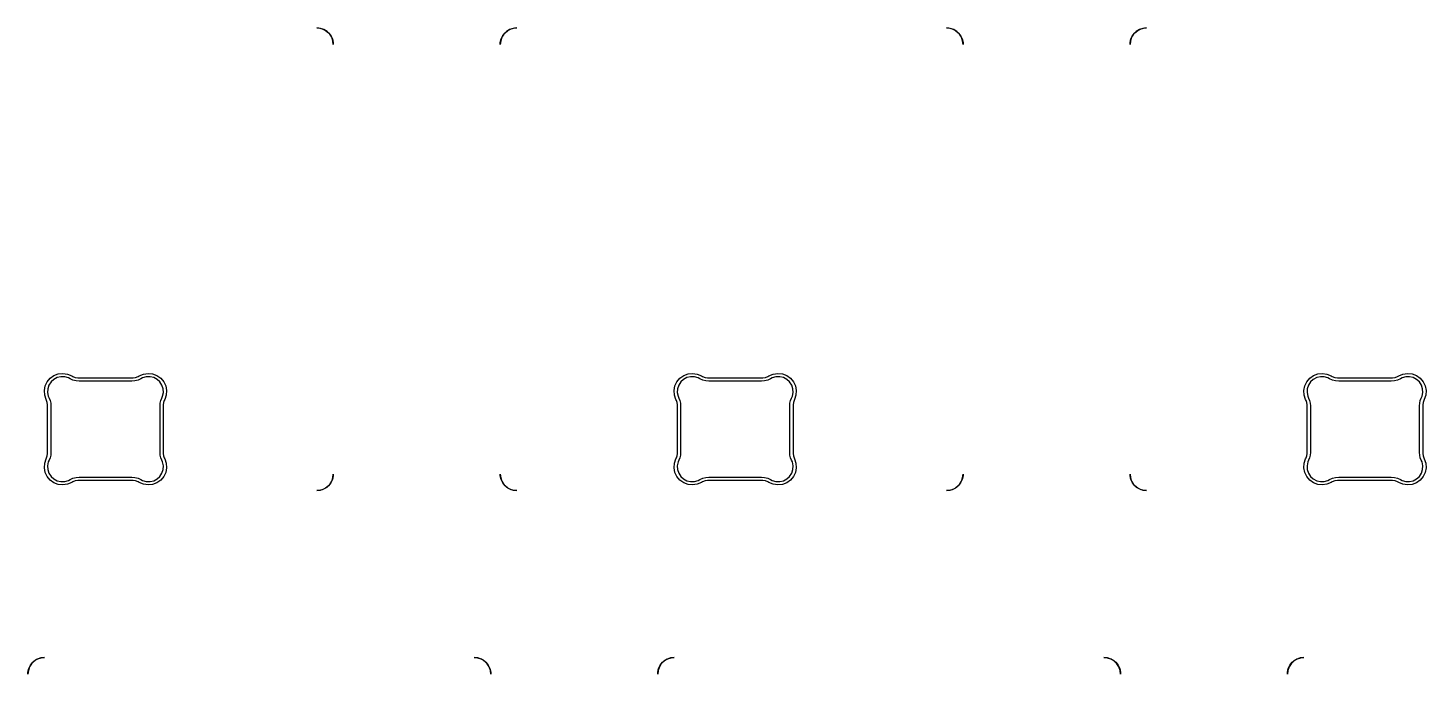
# Model space of a CAD drawing. Header units: millimetres. Extents: x -23 to 317, y -152 to -52.
# Drawn here: x 62.04 to 104.33, y -95.78 to -76.23 of the extents above; entities that cross this region are included whole.
import ezdxf

# ---------------------------------------------------------------- set-up
doc = ezdxf.new("R2010")
doc.units = ezdxf.units.MM
doc.layers.add('Edge.Cuts', color=40, linetype='CONTINUOUS', true_color=0xfabd2f)

msp = doc.modelspace()

# ---------------------------------------------------------------- linework, layer by layer
at = {"layer": 'Edge.Cuts', "linetype": 'CONTINUOUS'}
for p, q in [((70.88626, -76.242536), (70.775, -76.23)), ((70.775, -76.23), (70.831336, -76.23)), ((70.831336, -76.23), (70.941184, -76.255072)), ((70.991942, -76.279516), (70.88626, -76.242536)), ((70.941184, -76.255072), (71.042699, -76.303959)), ((71.086745, -76.339085), (70.991942, -76.279516)), ((71.042699, -76.303959), (71.13079, -76.37421)), ((71.165915, -76.418255), (71.086745, -76.339085)), ((71.13079, -76.37421), (71.201041, -76.462301)), ((71.225484, -76.513058), (71.165915, -76.418255)), ((71.201041, -76.462301), (71.249928, -76.563816)), ((71.262464, -76.61874), (71.225484, -76.513058)), ((76.374516, -76.513058), (76.337536, -76.61874)), ((76.350072, -76.563816), (76.398959, -76.462301)), ((76.434085, -76.418255), (76.374516, -76.513058)), ((76.398959, -76.462301), (76.46921, -76.37421)), ((76.513255, -76.339085), (76.434085, -76.418255)), ((76.46921, -76.37421), (76.557301, -76.303959)), ((76.608058, -76.279516), (76.513255, -76.339085)), ((76.557301, -76.303959), (76.658816, -76.255072)), ((76.71374, -76.242536), (76.608058, -76.279516)), ((76.658816, -76.255072), (76.768664, -76.23)), ((76.825, -76.23), (76.71374, -76.242536)), ((76.768664, -76.23), (76.825, -76.23)), ((89.93626, -76.242536), (89.825, -76.23)), ((89.825, -76.23), (89.881336, -76.23)), ((89.881336, -76.23), (89.991184, -76.255072)), ((90.041942, -76.279516), (89.93626, -76.242536)), ((89.991184, -76.255072), (90.092699, -76.303959)), ((90.136745, -76.339085), (90.041942, -76.279516)), ((90.092699, -76.303959), (90.18079, -76.37421)), ((90.215915, -76.418255), (90.136745, -76.339085)), ((90.18079, -76.37421), (90.251041, -76.462301)), ((90.275484, -76.513058), (90.215915, -76.418255)), ((90.251041, -76.462301), (90.299928, -76.563816)), ((90.312464, -76.61874), (90.275484, -76.513058)), ((95.424516, -76.513058), (95.387536, -76.61874)), ((95.400072, -76.563816), (95.448959, -76.462301)), ((95.484085, -76.418255), (95.424516, -76.513058)), ((95.448959, -76.462301), (95.51921, -76.37421)), ((95.563255, -76.339085), (95.484085, -76.418255)), ((95.51921, -76.37421), (95.607301, -76.303959)), ((95.658058, -76.279516), (95.563255, -76.339085)), ((95.607301, -76.303959), (95.708816, -76.255072)), ((95.76374, -76.242536), (95.658058, -76.279516)), ((95.708816, -76.255072), (95.818664, -76.23)), ((95.875, -76.23), (95.76374, -76.242536)), ((95.818664, -76.23), (95.875, -76.23)), ((71.249928, -76.563816), (71.275, -76.673664)), ((71.275, -76.73), (71.262464, -76.61874)), ((71.275, -76.673664), (71.275, -76.73)), ((76.325, -76.673664), (76.350072, -76.563816)), ((76.337536, -76.61874), (76.325, -76.73)), ((76.325, -76.73), (76.325, -76.673664)), ((90.299928, -76.563816), (90.325, -76.673664)), ((90.325, -76.73), (90.312464, -76.61874)), ((90.325, -76.673664), (90.325, -76.73)), ((95.375, -76.673664), (95.400072, -76.563816)), ((95.387536, -76.61874), (95.375, -76.73)), ((95.375, -76.73), (95.375, -76.673664)), ((62.82395, -86.748244), (62.954614, -86.698603)), ((62.954614, -86.698603), (63.093572, -86.683502)), ((63.093572, -86.683502), (63.231849, -86.703917)), ((65.532151, -86.703918), (65.670428, -86.683503)), ((65.670428, -86.683503), (65.809386, -86.698604)), ((65.809386, -86.698604), (65.94005, -86.748245)), ((81.87395, -86.748244), (82.004614, -86.698603)), ((82.004614, -86.698603), (82.143572, -86.683502)), ((82.143572, -86.683502), (82.281849, -86.703917)), ((84.582151, -86.703918), (84.720428, -86.683503)), ((84.720428, -86.683503), (84.859386, -86.698604)), ((84.859386, -86.698604), (84.99005, -86.748245)), ((100.92395, -86.748244), (101.054614, -86.698603)), ((101.054614, -86.698603), (101.193572, -86.683502)), ((101.193572, -86.683502), (101.331849, -86.703917)), ((103.632151, -86.703918), (103.770428, -86.683503)), ((103.770428, -86.683503), (103.909386, -86.698604)), ((103.909386, -86.698604), (104.04005, -86.748245)), ((62.534054, -87.199873), (62.560234, -87.06257)), ((62.560234, -87.06257), (62.620179, -86.936301)), ((62.620179, -86.936301), (62.710019, -86.82922)), ((62.673284, -87.038876), (62.637481, -87.148447)), ((62.735552, -86.94187), (62.673284, -87.038876)), ((62.710019, -86.82922), (62.82395, -86.748244)), ((62.820262, -86.863692), (62.735552, -86.94187)), ((62.921943, -86.809393), (62.820262, -86.863692)), ((63.034028, -86.782479), (62.921943, -86.809393)), ((63.149279, -86.784688), (63.034028, -86.782479)), ((63.26025, -86.815878), (63.149279, -86.784688)), ((63.231849, -86.703917), (63.360515, -86.75853)), ((63.310063, -86.84487), (63.26025, -86.815878)), ((63.397638, -86.886172), (63.310063, -86.84487)), ((63.360515, -86.75853), (63.394862, -86.77856)), ((63.394862, -86.77856), (63.469495, -86.806019)), ((63.491098, -86.911476), (63.397638, -86.886172)), ((63.469495, -86.806019), (63.547786, -86.819964)), ((63.587539, -86.919998), (63.491098, -86.911476)), ((63.547786, -86.819964), (63.587547, -86.819999)), ((63.587548, -86.92), (63.587539, -86.919998)), ((63.587547, -86.819999), (63.58755, -86.82)), ((65.176453, -86.92), (63.587548, -86.92)), ((63.58755, -86.82), (65.176453, -86.82)), ((65.176453, -86.82), (65.216214, -86.819965)), ((65.272902, -86.911477), (65.176453, -86.92)), ((65.216214, -86.819965), (65.294505, -86.80602)), ((65.366362, -86.886173), (65.272902, -86.911477)), ((65.294505, -86.80602), (65.369138, -86.778561)), ((65.453937, -86.844871), (65.366362, -86.886173)), ((65.369138, -86.778561), (65.403485, -86.758531)), ((65.403485, -86.758531), (65.532151, -86.703918)), ((65.50375, -86.815879), (65.453937, -86.844871)), ((65.614721, -86.784689), (65.50375, -86.815879)), ((65.729971, -86.78248), (65.614721, -86.784689)), ((65.842057, -86.809394), (65.729971, -86.78248)), ((65.943738, -86.863693), (65.842057, -86.809394)), ((65.94005, -86.748245), (66.053981, -86.829221)), ((66.028448, -86.94187), (65.943738, -86.863693)), ((66.090715, -87.038877), (66.028448, -86.94187)), ((66.053981, -86.829221), (66.14382, -86.936302)), ((66.126519, -87.148447), (66.090715, -87.038877)), ((66.14382, -86.936302), (66.203766, -87.062571)), ((66.203766, -87.062571), (66.229946, -87.199873)), ((81.584054, -87.199873), (81.610234, -87.06257)), ((81.610234, -87.06257), (81.670179, -86.936301)), ((81.670179, -86.936301), (81.760019, -86.82922)), ((81.723284, -87.038876), (81.687481, -87.148447)), ((81.785552, -86.94187), (81.723284, -87.038876)), ((81.760019, -86.82922), (81.87395, -86.748244)), ((81.870262, -86.863692), (81.785552, -86.94187)), ((81.971943, -86.809393), (81.870262, -86.863692)), ((82.084028, -86.782479), (81.971943, -86.809393)), ((82.199279, -86.784688), (82.084028, -86.782479)), ((82.31025, -86.815878), (82.199279, -86.784688)), ((82.281849, -86.703917), (82.410515, -86.75853)), ((82.360063, -86.84487), (82.31025, -86.815878)), ((82.447638, -86.886172), (82.360063, -86.84487)), ((82.410515, -86.75853), (82.444862, -86.77856)), ((82.444862, -86.77856), (82.519495, -86.806019)), ((82.541098, -86.911476), (82.447638, -86.886172)), ((82.519495, -86.806019), (82.597786, -86.819964)), ((82.637539, -86.919998), (82.541098, -86.911476)), ((82.597786, -86.819964), (82.637547, -86.819999)), ((82.637548, -86.92), (82.637539, -86.919998)), ((82.637547, -86.819999), (82.63755, -86.82)), ((84.226453, -86.92), (82.637548, -86.92)), ((82.63755, -86.82), (84.226453, -86.82)), ((84.226453, -86.82), (84.266214, -86.819965)), ((84.322902, -86.911477), (84.226453, -86.92)), ((84.266214, -86.819965), (84.344505, -86.80602)), ((84.416362, -86.886173), (84.322902, -86.911477)), ((84.344505, -86.80602), (84.419138, -86.778561)), ((84.503937, -86.844871), (84.416362, -86.886173)), ((84.419138, -86.778561), (84.453485, -86.758531)), ((84.453485, -86.758531), (84.582151, -86.703918)), ((84.55375, -86.815879), (84.503937, -86.844871)), ((84.664721, -86.784689), (84.55375, -86.815879)), ((84.779971, -86.78248), (84.664721, -86.784689)), ((84.892057, -86.809394), (84.779971, -86.78248)), ((84.993738, -86.863693), (84.892057, -86.809394)), ((84.99005, -86.748245), (85.103981, -86.829221)), ((85.078448, -86.94187), (84.993738, -86.863693)), ((85.140715, -87.038877), (85.078448, -86.94187)), ((85.103981, -86.829221), (85.19382, -86.936302)), ((85.176519, -87.148447), (85.140715, -87.038877)), ((85.19382, -86.936302), (85.253766, -87.062571)), ((85.253766, -87.062571), (85.279946, -87.199873)), ((100.634054, -87.199873), (100.660234, -87.06257)), ((100.660234, -87.06257), (100.720179, -86.936301)), ((100.720179, -86.936301), (100.810019, -86.82922)), ((100.773284, -87.038876), (100.737481, -87.148447)), ((100.835552, -86.94187), (100.773284, -87.038876)), ((100.810019, -86.82922), (100.92395, -86.748244)), ((100.920262, -86.863692), (100.835552, -86.94187)), ((101.021943, -86.809393), (100.920262, -86.863692)), ((101.134028, -86.782479), (101.021943, -86.809393)), ((101.249279, -86.784688), (101.134028, -86.782479)), ((101.36025, -86.815878), (101.249279, -86.784688)), ((101.331849, -86.703917), (101.460515, -86.75853)), ((101.410063, -86.84487), (101.36025, -86.815878)), ((101.497638, -86.886172), (101.410063, -86.84487)), ((101.460515, -86.75853), (101.494862, -86.77856)), ((101.494862, -86.77856), (101.569495, -86.806019)), ((101.591098, -86.911476), (101.497638, -86.886172)), ((101.569495, -86.806019), (101.647786, -86.819964)), ((101.687539, -86.919998), (101.591098, -86.911476)), ((101.647786, -86.819964), (101.687547, -86.819999)), ((101.687548, -86.92), (101.687539, -86.919998)), ((101.687547, -86.819999), (101.68755, -86.82)), ((103.276453, -86.92), (101.687548, -86.92)), ((101.68755, -86.82), (103.276453, -86.82)), ((103.276453, -86.82), (103.316214, -86.819965)), ((103.372902, -86.911477), (103.276453, -86.92)), ((103.316214, -86.819965), (103.394505, -86.80602)), ((103.466362, -86.886173), (103.372902, -86.911477)), ((103.394505, -86.80602), (103.469138, -86.778561)), ((103.553937, -86.844871), (103.466362, -86.886173)), ((103.469138, -86.778561), (103.503485, -86.758531)), ((103.503485, -86.758531), (103.632151, -86.703918)), ((103.60375, -86.815879), (103.553937, -86.844871)), ((103.714721, -86.784689), (103.60375, -86.815879)), ((103.829971, -86.78248), (103.714721, -86.784689)), ((103.942057, -86.809394), (103.829971, -86.78248)), ((104.043738, -86.863693), (103.942057, -86.809394)), ((104.04005, -86.748245), (104.153981, -86.829221)), ((104.128448, -86.94187), (104.043738, -86.863693)), ((104.190715, -87.038877), (104.128448, -86.94187)), ((104.153981, -86.829221), (104.24382, -86.936302)), ((104.226519, -87.148447), (104.190715, -87.038877)), ((104.24382, -86.936302), (104.303766, -87.062571)), ((104.303766, -87.062571), (104.329946, -87.199873)), ((62.543331, -87.339341), (62.534054, -87.199873)), ((62.587465, -87.471967), (62.543331, -87.339341)), ((62.602088, -87.502342), (62.587465, -87.471967)), ((62.621956, -87.566773), (62.602088, -87.502342)), ((62.637481, -87.148447), (62.630454, -87.263504)), ((62.630454, -87.263504), (62.652658, -87.376616)), ((62.652658, -87.376616), (62.677567, -87.428591)), ((62.677567, -87.428591), (62.707581, -87.505091)), ((62.707581, -87.505091), (62.725862, -87.585209)), ((66.038138, -87.585209), (66.056419, -87.505091)), ((66.056419, -87.505091), (66.086431, -87.428594)), ((66.086431, -87.428594), (66.086432, -87.428591)), ((66.086432, -87.428591), (66.111342, -87.376616)), ((66.111342, -87.376616), (66.133546, -87.263504)), ((66.133546, -87.263504), (66.126519, -87.148447)), ((66.161912, -87.502342), (66.142044, -87.566772)), ((66.176533, -87.471969), (66.161912, -87.502342)), ((66.176536, -87.471967), (66.176533, -87.471969)), ((66.220669, -87.339341), (66.176536, -87.471967)), ((66.229946, -87.199873), (66.220669, -87.339341)), ((81.593331, -87.339341), (81.584054, -87.199873)), ((81.637465, -87.471967), (81.593331, -87.339341)), ((81.652088, -87.502342), (81.637465, -87.471967)), ((81.671956, -87.566773), (81.652088, -87.502342)), ((81.687481, -87.148447), (81.680454, -87.263504)), ((81.680454, -87.263504), (81.702658, -87.376616)), ((81.702658, -87.376616), (81.727567, -87.428591)), ((81.727567, -87.428591), (81.757581, -87.505091)), ((81.757581, -87.505091), (81.775862, -87.585209)), ((85.088138, -87.585209), (85.106419, -87.505091)), ((85.106419, -87.505091), (85.136431, -87.428594)), ((85.136431, -87.428594), (85.136432, -87.428591)), ((85.136432, -87.428591), (85.161342, -87.376616)), ((85.161342, -87.376616), (85.183546, -87.263504)), ((85.183546, -87.263504), (85.176519, -87.148447)), ((85.211912, -87.502342), (85.192044, -87.566772)), ((85.226533, -87.471969), (85.211912, -87.502342)), ((85.226536, -87.471967), (85.226533, -87.471969)), ((85.270669, -87.339341), (85.226536, -87.471967)), ((85.279946, -87.199873), (85.270669, -87.339341)), ((100.643331, -87.339341), (100.634054, -87.199873)), ((100.687465, -87.471967), (100.643331, -87.339341)), ((100.702088, -87.502342), (100.687465, -87.471967)), ((100.721956, -87.566773), (100.702088, -87.502342)), ((100.737481, -87.148447), (100.730454, -87.263504)), ((100.730454, -87.263504), (100.752658, -87.376616)), ((100.752658, -87.376616), (100.777567, -87.428591)), ((100.777567, -87.428591), (100.807581, -87.505091)), ((100.807581, -87.505091), (100.825862, -87.585209)), ((104.138138, -87.585209), (104.156419, -87.505091)), ((104.156419, -87.505091), (104.186431, -87.428594)), ((104.186431, -87.428594), (104.186432, -87.428591)), ((104.186432, -87.428591), (104.211342, -87.376616)), ((104.211342, -87.376616), (104.233546, -87.263504)), ((104.233546, -87.263504), (104.226519, -87.148447)), ((104.261912, -87.502342), (104.242044, -87.566772)), ((104.276533, -87.471969), (104.261912, -87.502342)), ((104.276536, -87.471967), (104.276533, -87.471969)), ((104.320669, -87.339341), (104.276536, -87.471967)), ((104.329946, -87.199873), (104.320669, -87.339341)), ((62.632002, -87.633445), (62.621956, -87.566773)), ((62.632001, -87.667156), (62.632002, -87.633445)), ((62.632001, -87.667157), (62.632001, -87.667156)), ((62.632001, -89.072841), (62.632001, -87.667157)), ((62.725862, -87.585209), (62.732001, -87.667156)), ((62.732001, -87.667156), (62.732001, -87.667157)), ((62.732001, -87.667157), (62.732001, -89.072841)), ((66.031999, -87.667156), (66.038138, -87.585209)), ((66.031999, -87.667157), (66.031999, -87.667156)), ((66.031999, -89.072841), (66.031999, -87.667157)), ((66.142044, -87.566772), (66.131998, -87.633444)), ((66.131998, -87.633444), (66.131999, -87.667156)), ((66.131999, -87.667156), (66.131999, -87.667157)), ((66.131999, -87.667157), (66.131999, -89.072841)), ((81.682002, -87.633445), (81.671956, -87.566773)), ((81.682001, -87.667156), (81.682002, -87.633445)), ((81.682001, -87.667157), (81.682001, -87.667156)), ((81.682001, -89.072841), (81.682001, -87.667157)), ((81.775862, -87.585209), (81.782001, -87.667156)), ((81.782001, -87.667156), (81.782001, -87.667157)), ((81.782001, -87.667157), (81.782001, -89.072841)), ((85.081999, -87.667156), (85.088138, -87.585209)), ((85.081999, -87.667157), (85.081999, -87.667156)), ((85.081999, -89.072841), (85.081999, -87.667157)), ((85.192044, -87.566772), (85.181998, -87.633444)), ((85.181998, -87.633444), (85.181999, -87.667156)), ((85.181999, -87.667156), (85.181999, -87.667157)), ((85.181999, -87.667157), (85.181999, -89.072841)), ((100.732002, -87.633445), (100.721956, -87.566773)), ((100.732001, -87.667156), (100.732002, -87.633445)), ((100.732001, -87.667157), (100.732001, -87.667156)), ((100.732001, -89.072841), (100.732001, -87.667157)), ((100.825862, -87.585209), (100.832001, -87.667156)), ((100.832001, -87.667156), (100.832001, -87.667157)), ((100.832001, -87.667157), (100.832001, -89.072841)), ((104.131999, -87.667156), (104.138138, -87.585209)), ((104.131999, -87.667157), (104.131999, -87.667156)), ((104.131999, -89.072841), (104.131999, -87.667157)), ((104.242044, -87.566772), (104.231998, -87.633444)), ((104.231998, -87.633444), (104.231999, -87.667156)), ((104.231999, -87.667156), (104.231999, -87.667157)), ((104.231999, -87.667157), (104.231999, -89.072841)), ((62.602088, -89.237656), (62.621956, -89.173226)), ((62.621956, -89.173226), (62.632002, -89.106554)), ((62.632001, -89.072842), (62.632001, -89.072841)), ((62.632002, -89.106554), (62.632001, -89.072842)), ((62.707581, -89.234907), (62.677568, -89.311403)), ((62.725862, -89.154789), (62.707581, -89.234907)), ((62.732001, -89.072842), (62.725862, -89.154789)), ((62.732001, -89.072841), (62.732001, -89.072842)), ((66.038138, -89.154789), (66.031999, -89.072841)), ((66.056419, -89.234907), (66.038138, -89.154789)), ((66.086433, -89.311406), (66.056419, -89.234907)), ((66.131999, -89.072841), (66.131998, -89.106553)), ((66.131998, -89.106553), (66.142044, -89.173225)), ((66.142044, -89.173225), (66.161912, -89.237656)), ((81.652088, -89.237656), (81.671956, -89.173226)), ((81.671956, -89.173226), (81.682002, -89.106554)), ((81.682001, -89.072842), (81.682001, -89.072841)), ((81.682002, -89.106554), (81.682001, -89.072842)), ((81.757581, -89.234907), (81.727568, -89.311403)), ((81.775862, -89.154789), (81.757581, -89.234907)), ((81.782001, -89.072842), (81.775862, -89.154789)), ((81.782001, -89.072841), (81.782001, -89.072842)), ((85.088138, -89.154789), (85.081999, -89.072841)), ((85.106419, -89.234907), (85.088138, -89.154789)), ((85.136433, -89.311406), (85.106419, -89.234907)), ((85.181999, -89.072841), (85.181998, -89.106553)), ((85.181998, -89.106553), (85.192044, -89.173225)), ((85.192044, -89.173225), (85.211912, -89.237656)), ((100.702088, -89.237656), (100.721956, -89.173226)), ((100.721956, -89.173226), (100.732002, -89.106554)), ((100.732001, -89.072842), (100.732001, -89.072841)), ((100.732002, -89.106554), (100.732001, -89.072842)), ((100.807581, -89.234907), (100.777568, -89.311403)), ((100.825862, -89.154789), (100.807581, -89.234907)), ((100.832001, -89.072842), (100.825862, -89.154789)), ((100.832001, -89.072841), (100.832001, -89.072842)), ((104.138138, -89.154789), (104.131999, -89.072841)), ((104.156419, -89.234907), (104.138138, -89.154789)), ((104.186433, -89.311406), (104.156419, -89.234907)), ((104.231999, -89.072841), (104.231998, -89.106553)), ((104.231998, -89.106553), (104.242044, -89.173225)), ((104.242044, -89.173225), (104.261912, -89.237656)), ((62.534054, -89.540125), (62.543331, -89.400657)), ((62.560234, -89.677427), (62.534054, -89.540125)), ((62.543331, -89.400657), (62.587464, -89.268031)), ((62.587464, -89.268031), (62.587466, -89.268028)), ((62.587466, -89.268028), (62.602088, -89.237656)), ((62.652658, -89.363381), (62.630454, -89.476494)), ((62.630454, -89.476494), (62.637482, -89.591551)), ((62.637482, -89.591551), (62.673285, -89.701121)), ((62.677568, -89.311407), (62.652658, -89.363381)), ((62.677568, -89.311403), (62.677568, -89.311407)), ((66.111343, -89.363381), (66.086433, -89.311406)), ((66.090717, -89.701121), (66.12652, -89.591551)), ((66.133547, -89.476494), (66.111343, -89.363381)), ((66.12652, -89.591551), (66.133547, -89.476494)), ((66.161912, -89.237656), (66.176534, -89.268028)), ((66.176534, -89.268028), (66.176535, -89.26803)), ((66.176535, -89.26803), (66.22067, -89.400656)), ((66.229947, -89.540124), (66.203767, -89.677427)), ((66.22067, -89.400656), (66.229947, -89.540124)), ((81.584054, -89.540125), (81.593331, -89.400657)), ((81.610234, -89.677427), (81.584054, -89.540125)), ((81.593331, -89.400657), (81.637464, -89.268031)), ((81.637464, -89.268031), (81.637466, -89.268028)), ((81.637466, -89.268028), (81.652088, -89.237656)), ((81.702658, -89.363381), (81.680454, -89.476494)), ((81.680454, -89.476494), (81.687482, -89.591551)), ((81.687482, -89.591551), (81.723285, -89.701121)), ((81.727568, -89.311407), (81.702658, -89.363381)), ((81.727568, -89.311403), (81.727568, -89.311407)), ((85.161343, -89.363381), (85.136433, -89.311406)), ((85.140717, -89.701121), (85.17652, -89.591551)), ((85.183547, -89.476494), (85.161343, -89.363381)), ((85.17652, -89.591551), (85.183547, -89.476494)), ((85.211912, -89.237656), (85.226534, -89.268028)), ((85.226534, -89.268028), (85.226535, -89.26803)), ((85.226535, -89.26803), (85.27067, -89.400656)), ((85.279947, -89.540124), (85.253767, -89.677427)), ((85.27067, -89.400656), (85.279947, -89.540124)), ((100.634054, -89.540125), (100.643331, -89.400657)), ((100.660234, -89.677427), (100.634054, -89.540125)), ((100.643331, -89.400657), (100.687464, -89.268031)), ((100.687464, -89.268031), (100.687466, -89.268028)), ((100.687466, -89.268028), (100.702088, -89.237656)), ((100.752658, -89.363381), (100.730454, -89.476494)), ((100.730454, -89.476494), (100.737482, -89.591551)), ((100.737482, -89.591551), (100.773285, -89.701121)), ((100.777568, -89.311407), (100.752658, -89.363381)), ((100.777568, -89.311403), (100.777568, -89.311407)), ((104.211343, -89.363381), (104.186433, -89.311406)), ((104.190717, -89.701121), (104.22652, -89.591551)), ((104.233547, -89.476494), (104.211343, -89.363381)), ((104.22652, -89.591551), (104.233547, -89.476494)), ((104.261912, -89.237656), (104.276534, -89.268028)), ((104.276534, -89.268028), (104.276535, -89.26803)), ((104.276535, -89.26803), (104.32067, -89.400656)), ((104.329947, -89.540124), (104.303767, -89.677427)), ((104.32067, -89.400656), (104.329947, -89.540124)), ((62.62018, -89.803696), (62.560234, -89.677427)), ((62.71002, -89.910776), (62.62018, -89.803696)), ((62.673285, -89.701121), (62.735553, -89.798127)), ((62.82395, -89.991752), (62.71002, -89.910776)), ((62.735553, -89.798127), (62.820262, -89.876304)), ((62.820262, -89.876304), (62.921944, -89.930603)), ((62.954614, -90.041394), (62.82395, -89.991752)), ((62.921944, -89.930603), (63.034029, -89.957517)), ((63.093572, -90.056494), (62.954614, -90.041394)), ((63.034029, -89.957517), (63.149279, -89.955308)), ((63.231849, -90.036079), (63.093572, -90.056494)), ((63.149279, -89.955308), (63.26025, -89.924118)), ((63.360504, -89.98147), (63.231849, -90.036079)), ((63.26025, -89.924118), (63.310063, -89.895126)), ((63.310063, -89.895126), (63.310072, -89.895123)), ((63.310072, -89.895123), (63.397639, -89.853826)), ((63.360516, -89.981468), (63.360504, -89.98147)), ((63.394863, -89.961438), (63.360516, -89.981468)), ((63.469496, -89.933979), (63.394863, -89.961438)), ((63.397639, -89.853826), (63.491099, -89.828522)), ((63.547787, -89.920034), (63.469496, -89.933979)), ((63.491099, -89.828522), (63.587548, -89.819999)), ((63.587548, -89.919999), (63.547787, -89.920034)), ((63.587548, -89.819999), (65.176452, -89.819999)), ((65.176452, -89.919999), (63.587548, -89.919999)), ((65.176452, -89.819999), (65.272902, -89.828522)), ((65.216214, -89.920033), (65.176452, -89.919999)), ((65.294505, -89.933979), (65.216214, -89.920033)), ((65.272902, -89.828522), (65.366362, -89.853826)), ((65.369138, -89.961438), (65.294505, -89.933979)), ((65.366362, -89.853826), (65.453937, -89.895128)), ((65.403485, -89.981468), (65.369138, -89.961438)), ((65.532151, -90.036081), (65.403485, -89.981468)), ((65.453937, -89.895128), (65.50375, -89.92412)), ((65.50375, -89.92412), (65.614722, -89.95531)), ((65.670428, -90.056496), (65.532151, -90.036081)), ((65.614722, -89.95531), (65.729972, -89.95752)), ((65.809387, -90.041396), (65.670428, -90.056496)), ((65.729972, -89.95752), (65.842058, -89.930605)), ((65.940051, -89.991754), (65.809387, -90.041396)), ((65.842058, -89.930605), (65.943739, -89.876306)), ((66.053982, -89.910778), (65.940051, -89.991754)), ((65.943739, -89.876306), (66.028449, -89.798128)), ((66.028449, -89.798128), (66.090717, -89.701121)), ((66.143822, -89.803697), (66.053982, -89.910778)), ((66.203767, -89.677427), (66.143822, -89.803697)), ((71.086745, -90.120915), (71.165915, -90.041745)), ((71.201041, -89.997699), (71.13079, -90.08579)), ((71.165915, -90.041745), (71.225484, -89.946942)), ((71.249928, -89.896184), (71.201041, -89.997699)), ((71.225484, -89.946942), (71.262464, -89.84126)), ((71.275, -89.786336), (71.249928, -89.896184)), ((71.262464, -89.84126), (71.275, -89.73)), ((71.275, -89.73), (71.275, -89.786336)), ((76.325, -89.786336), (76.325, -89.73)), ((76.325, -89.73), (76.337536, -89.84126)), ((76.350072, -89.896184), (76.325, -89.786336)), ((76.337536, -89.84126), (76.374516, -89.946942)), ((76.398959, -89.997699), (76.350072, -89.896184)), ((76.374516, -89.946942), (76.434085, -90.041745)), ((76.46921, -90.08579), (76.398959, -89.997699)), ((76.434085, -90.041745), (76.513255, -90.120915)), ((81.67018, -89.803696), (81.610234, -89.677427)), ((81.76002, -89.910776), (81.67018, -89.803696)), ((81.723285, -89.701121), (81.785553, -89.798127)), ((81.87395, -89.991752), (81.76002, -89.910776)), ((81.785553, -89.798127), (81.870262, -89.876304)), ((81.870262, -89.876304), (81.971944, -89.930603)), ((82.004614, -90.041394), (81.87395, -89.991752)), ((81.971944, -89.930603), (82.084029, -89.957517)), ((82.143572, -90.056494), (82.004614, -90.041394)), ((82.084029, -89.957517), (82.199279, -89.955308)), ((82.281849, -90.036079), (82.143572, -90.056494)), ((82.199279, -89.955308), (82.31025, -89.924118)), ((82.410504, -89.98147), (82.281849, -90.036079)), ((82.31025, -89.924118), (82.360063, -89.895126)), ((82.360063, -89.895126), (82.360072, -89.895123)), ((82.360072, -89.895123), (82.447639, -89.853826)), ((82.410516, -89.981468), (82.410504, -89.98147)), ((82.444863, -89.961438), (82.410516, -89.981468)), ((82.519496, -89.933979), (82.444863, -89.961438)), ((82.447639, -89.853826), (82.541099, -89.828522)), ((82.597787, -89.920034), (82.519496, -89.933979)), ((82.541099, -89.828522), (82.637548, -89.819999)), ((82.637548, -89.919999), (82.597787, -89.920034)), ((82.637548, -89.819999), (84.226452, -89.819999)), ((84.226452, -89.919999), (82.637548, -89.919999)), ((84.226452, -89.819999), (84.322902, -89.828522)), ((84.266214, -89.920033), (84.226452, -89.919999)), ((84.344505, -89.933979), (84.266214, -89.920033)), ((84.322902, -89.828522), (84.416362, -89.853826)), ((84.419138, -89.961438), (84.344505, -89.933979)), ((84.416362, -89.853826), (84.503937, -89.895128)), ((84.453485, -89.981468), (84.419138, -89.961438)), ((84.582151, -90.036081), (84.453485, -89.981468)), ((84.503937, -89.895128), (84.55375, -89.92412)), ((84.55375, -89.92412), (84.664722, -89.95531)), ((84.720428, -90.056496), (84.582151, -90.036081)), ((84.664722, -89.95531), (84.779972, -89.95752)), ((84.859387, -90.041396), (84.720428, -90.056496)), ((84.779972, -89.95752), (84.892058, -89.930605)), ((84.990051, -89.991754), (84.859387, -90.041396)), ((84.892058, -89.930605), (84.993739, -89.876306)), ((85.103982, -89.910778), (84.990051, -89.991754)), ((84.993739, -89.876306), (85.078449, -89.798128)), ((85.078449, -89.798128), (85.140717, -89.701121)), ((85.193822, -89.803697), (85.103982, -89.910778)), ((85.253767, -89.677427), (85.193822, -89.803697)), ((90.136745, -90.120915), (90.215915, -90.041745)), ((90.251041, -89.997699), (90.18079, -90.08579)), ((90.215915, -90.041745), (90.275484, -89.946942)), ((90.299928, -89.896184), (90.251041, -89.997699)), ((90.275484, -89.946942), (90.312464, -89.84126)), ((90.325, -89.786336), (90.299928, -89.896184)), ((90.312464, -89.84126), (90.325, -89.73)), ((90.325, -89.73), (90.325, -89.786336)), ((95.375, -89.786336), (95.375, -89.73)), ((95.375, -89.73), (95.387536, -89.84126)), ((95.400072, -89.896184), (95.375, -89.786336)), ((95.387536, -89.84126), (95.424516, -89.946942)), ((95.448959, -89.997699), (95.400072, -89.896184)), ((95.424516, -89.946942), (95.484085, -90.041745)), ((95.51921, -90.08579), (95.448959, -89.997699)), ((95.484085, -90.041745), (95.563255, -90.120915)), ((100.72018, -89.803696), (100.660234, -89.677427)), ((100.81002, -89.910776), (100.72018, -89.803696)), ((100.773285, -89.701121), (100.835553, -89.798127)), ((100.92395, -89.991752), (100.81002, -89.910776)), ((100.835553, -89.798127), (100.920262, -89.876304)), ((100.920262, -89.876304), (101.021944, -89.930603)), ((101.054614, -90.041394), (100.92395, -89.991752)), ((101.021944, -89.930603), (101.134029, -89.957517)), ((101.193572, -90.056494), (101.054614, -90.041394)), ((101.134029, -89.957517), (101.249279, -89.955308)), ((101.331849, -90.036079), (101.193572, -90.056494)), ((101.249279, -89.955308), (101.36025, -89.924118)), ((101.460504, -89.98147), (101.331849, -90.036079)), ((101.36025, -89.924118), (101.410063, -89.895126)), ((101.410063, -89.895126), (101.410072, -89.895123)), ((101.410072, -89.895123), (101.497639, -89.853826)), ((101.460516, -89.981468), (101.460504, -89.98147)), ((101.494863, -89.961438), (101.460516, -89.981468)), ((101.569496, -89.933979), (101.494863, -89.961438)), ((101.497639, -89.853826), (101.591099, -89.828522)), ((101.647787, -89.920034), (101.569496, -89.933979)), ((101.591099, -89.828522), (101.687548, -89.819999)), ((101.687548, -89.919999), (101.647787, -89.920034)), ((101.687548, -89.819999), (103.276452, -89.819999)), ((103.276452, -89.919999), (101.687548, -89.919999)), ((103.276452, -89.819999), (103.372902, -89.828522)), ((103.316214, -89.920033), (103.276452, -89.919999)), ((103.394505, -89.933979), (103.316214, -89.920033)), ((103.372902, -89.828522), (103.466362, -89.853826)), ((103.469138, -89.961438), (103.394505, -89.933979)), ((103.466362, -89.853826), (103.553937, -89.895128)), ((103.503485, -89.981468), (103.469138, -89.961438)), ((103.632151, -90.036081), (103.503485, -89.981468)), ((103.553937, -89.895128), (103.60375, -89.92412)), ((103.60375, -89.92412), (103.714722, -89.95531)), ((103.770428, -90.056496), (103.632151, -90.036081)), ((103.714722, -89.95531), (103.829972, -89.95752)), ((103.909387, -90.041396), (103.770428, -90.056496)), ((103.829972, -89.95752), (103.942058, -89.930605)), ((104.040051, -89.991754), (103.909387, -90.041396)), ((103.942058, -89.930605), (104.043739, -89.876306)), ((104.153982, -89.910778), (104.040051, -89.991754)), ((104.043739, -89.876306), (104.128449, -89.798128)), ((104.128449, -89.798128), (104.190717, -89.701121)), ((104.243822, -89.803697), (104.153982, -89.910778)), ((104.303767, -89.677427), (104.243822, -89.803697)), ((70.775, -90.23), (70.88626, -90.217464)), ((70.831336, -90.23), (70.775, -90.23)), ((70.941184, -90.204928), (70.831336, -90.23)), ((70.88626, -90.217464), (70.991942, -90.180484)), ((71.042699, -90.156041), (70.941184, -90.204928)), ((70.991942, -90.180484), (71.086745, -90.120915)), ((71.13079, -90.08579), (71.042699, -90.156041)), ((76.557301, -90.156041), (76.46921, -90.08579)), ((76.513255, -90.120915), (76.608058, -90.180484)), ((76.658816, -90.204928), (76.557301, -90.156041)), ((76.608058, -90.180484), (76.71374, -90.217464)), ((76.768664, -90.23), (76.658816, -90.204928)), ((76.71374, -90.217464), (76.825, -90.23)), ((76.825, -90.23), (76.768664, -90.23)), ((89.825, -90.23), (89.93626, -90.217464)), ((89.881336, -90.23), (89.825, -90.23)), ((89.991184, -90.204928), (89.881336, -90.23)), ((89.93626, -90.217464), (90.041942, -90.180484)), ((90.092699, -90.156041), (89.991184, -90.204928)), ((90.041942, -90.180484), (90.136745, -90.120915)), ((90.18079, -90.08579), (90.092699, -90.156041)), ((95.607301, -90.156041), (95.51921, -90.08579)), ((95.563255, -90.120915), (95.658058, -90.180484)), ((95.708816, -90.204928), (95.607301, -90.156041)), ((95.658058, -90.180484), (95.76374, -90.217464)), ((95.818664, -90.23), (95.708816, -90.204928)), ((95.76374, -90.217464), (95.875, -90.23)), ((95.875, -90.23), (95.818664, -90.23)), ((62.087016, -95.563058), (62.050036, -95.66874)), ((62.062572, -95.613816), (62.111459, -95.512301)), ((62.146585, -95.468255), (62.087016, -95.563058)), ((62.111459, -95.512301), (62.18171, -95.42421)), ((62.225755, -95.389085), (62.146585, -95.468255)), ((62.18171, -95.42421), (62.269801, -95.353959)), ((62.320558, -95.329516), (62.225755, -95.389085)), ((62.269801, -95.353959), (62.371316, -95.305072)), ((62.42624, -95.292536), (62.320558, -95.329516)), ((62.371316, -95.305072), (62.481164, -95.28)), ((62.5375, -95.28), (62.42624, -95.292536)), ((62.481164, -95.28), (62.5375, -95.28)), ((75.64876, -95.292536), (75.5375, -95.28)), ((75.5375, -95.28), (75.593836, -95.28)), ((75.593836, -95.28), (75.703684, -95.305072)), ((75.754442, -95.329516), (75.64876, -95.292536)), ((75.703684, -95.305072), (75.805199, -95.353959)), ((75.849245, -95.389085), (75.754442, -95.329516)), ((75.805199, -95.353959), (75.89329, -95.42421)), ((75.928415, -95.468255), (75.849245, -95.389085)), ((75.89329, -95.42421), (75.963541, -95.512301)), ((75.987984, -95.563058), (75.928415, -95.468255)), ((75.963541, -95.512301), (76.012428, -95.613816)), ((76.024964, -95.66874), (75.987984, -95.563058)), ((81.137016, -95.563058), (81.100036, -95.66874)), ((81.112572, -95.613816), (81.161459, -95.512301)), ((81.196585, -95.468255), (81.137016, -95.563058)), ((81.161459, -95.512301), (81.23171, -95.42421)), ((81.275755, -95.389085), (81.196585, -95.468255)), ((81.23171, -95.42421), (81.319801, -95.353959)), ((81.370558, -95.329516), (81.275755, -95.389085)), ((81.319801, -95.353959), (81.421316, -95.305072)), ((81.47624, -95.292536), (81.370558, -95.329516)), ((81.421316, -95.305072), (81.531164, -95.28)), ((81.5875, -95.28), (81.47624, -95.292536)), ((81.531164, -95.28), (81.5875, -95.28)), ((94.69876, -95.292536), (94.5875, -95.28)), ((94.5875, -95.28), (94.643836, -95.28)), ((94.643836, -95.28), (94.753684, -95.305072)), ((94.804442, -95.329516), (94.69876, -95.292536)), ((94.753684, -95.305072), (94.855199, -95.353959)), ((94.899245, -95.389085), (94.804442, -95.329516)), ((94.855199, -95.353959), (94.94329, -95.42421)), ((94.978415, -95.468255), (94.899245, -95.389085)), ((94.94329, -95.42421), (95.013541, -95.512301)), ((95.037984, -95.563058), (94.978415, -95.468255)), ((95.013541, -95.512301), (95.062428, -95.613816)), ((95.074964, -95.66874), (95.037984, -95.563058)), ((100.187016, -95.563058), (100.150036, -95.66874)), ((100.162572, -95.613816), (100.211459, -95.512301)), ((100.246585, -95.468255), (100.187016, -95.563058)), ((100.211459, -95.512301), (100.28171, -95.42421)), ((100.325755, -95.389085), (100.246585, -95.468255)), ((100.28171, -95.42421), (100.369801, -95.353959)), ((100.420558, -95.329516), (100.325755, -95.389085)), ((100.369801, -95.353959), (100.471316, -95.305072)), ((100.52624, -95.292536), (100.420558, -95.329516)), ((100.471316, -95.305072), (100.581164, -95.28)), ((100.6375, -95.28), (100.52624, -95.292536)), ((100.581164, -95.28), (100.6375, -95.28)), ((62.0375, -95.723664), (62.062572, -95.613816)), ((62.050036, -95.66874), (62.0375, -95.78)), ((62.0375, -95.78), (62.0375, -95.723664)), ((76.012428, -95.613816), (76.0375, -95.723664)), ((76.0375, -95.78), (76.024964, -95.66874)), ((76.0375, -95.723664), (76.0375, -95.78)), ((81.0875, -95.723664), (81.112572, -95.613816)), ((81.100036, -95.66874), (81.0875, -95.78)), ((81.0875, -95.78), (81.0875, -95.723664)), ((95.062428, -95.613816), (95.0875, -95.723664)), ((95.0875, -95.78), (95.074964, -95.66874)), ((95.0875, -95.723664), (95.0875, -95.78)), ((100.1375, -95.723664), (100.162572, -95.613816)), ((100.150036, -95.66874), (100.1375, -95.78)), ((100.1375, -95.78), (100.1375, -95.723664))]:
    msp.add_line(p, q, dxfattribs=at)

doc.saveas('drawing.dxf')
